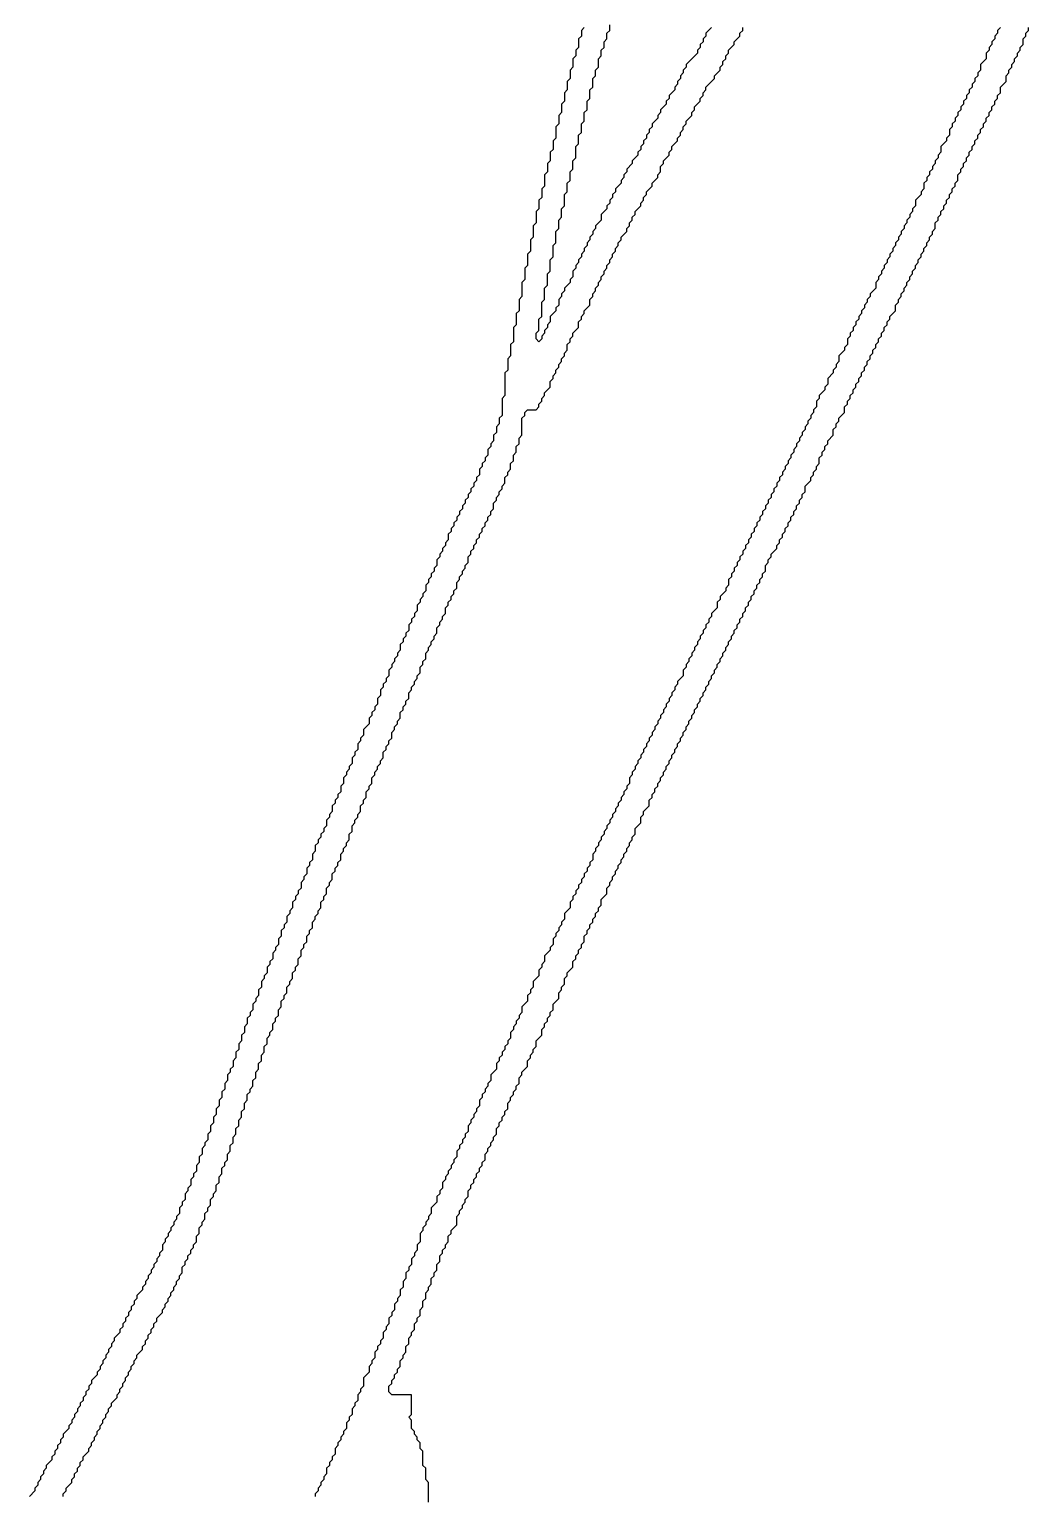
# Model space of a CAD drawing. Header units: metres. Extents: x 0 to 7998, y 2 to 10328.
# Drawn here: x 2626 to 3332, y 3315 to 4351 of the extents above; entities that cross this region are included whole.
import ezdxf

# ---------------------------------------------------------------- set-up
doc = ezdxf.new("R2010")
doc.units = ezdxf.units.M

msp = doc.modelspace()

# ---------------------------------------------------------------- linework, layer by layer
for points in [[(3018, 4352), (3016, 4350), (3016, 4346), (3014, 4344), (3014, 4338), (3012, 4336), (3012, 4332), (3010, 4330), (3010, 4324), (3008, 4322), (3008, 4316), (3006, 4314), (3006, 4308), (3004, 4306), (3004, 4300), (3002, 4298), (3002, 4292), (3000, 4290), (3000, 4284), (2998, 4282), (2998, 4274), (2996, 4272), (2996, 4266), (2994, 4264), (2994, 4258), (2992, 4256), (2992, 4250), (2990, 4248), (2990, 4240), (2988, 4238), (2988, 4232), (2986, 4230), (2986, 4224), (2984, 4222), (2984, 4214), (2982, 4212), (2982, 4204), (2980, 4202), (2980, 4194), (2978, 4192), (2978, 4184), (2976, 4182), (2976, 4174), (2974, 4172), (2974, 4162), (2972, 4160), (2972, 4152), (2970, 4150), (2970, 4142), (2968, 4140), (2968, 4130), (2966, 4128), (2966, 4120), (2964, 4118), (2964, 4110), (2962, 4108), (2962, 4092), (2960, 4090), (2960, 4078), (2958, 4076), (2958, 4072), (2956, 4070), (2956, 4066), (2954, 4064), (2954, 4060), (2952, 4058), (2952, 4056), (2950, 4054), (2950, 4050), (2948, 4048), (2948, 4046), (2946, 4044), (2946, 4042), (2944, 4040), (2944, 4036), (2942, 4034), (2942, 4032), (2940, 4030), (2940, 4028), (2938, 4026), (2938, 4024), (2936, 4022), (2936, 4020), (2934, 4018), (2934, 4016), (2932, 4014), (2932, 4012), (2930, 4010), (2930, 4008), (2928, 4006), (2928, 4004), (2926, 4002), (2926, 4000), (2924, 3998), (2924, 3996), (2922, 3994), (2922, 3990), (2920, 3988), (2920, 3986), (2918, 3984), (2918, 3982), (2916, 3980), (2916, 3978), (2914, 3976), (2914, 3972), (2912, 3970), (2912, 3968), (2910, 3966), (2910, 3964), (2908, 3962), (2908, 3960), (2906, 3958), (2906, 3954), (2904, 3952), (2904, 3950), (2902, 3948), (2902, 3946), (2900, 3944), (2900, 3940), (2898, 3938), (2898, 3936), (2896, 3934), (2896, 3932), (2894, 3930), (2894, 3926), (2892, 3924), (2892, 3922), (2890, 3920), (2890, 3918), (2888, 3916), (2888, 3912), (2886, 3910), (2886, 3908), (2884, 3906), (2884, 3904), (2882, 3902), (2882, 3900), (2880, 3898), (2880, 3894), (2878, 3892), (2878, 3890), (2876, 3888), (2876, 3886), (2874, 3884), (2874, 3880), (2872, 3878), (2872, 3874), (2870, 3872), (2870, 3870), (2868, 3868), (2868, 3866), (2866, 3864), (2866, 3860), (2862, 3856), (2862, 3852), (2860, 3850), (2860, 3848), (2858, 3846), (2858, 3842), (2856, 3840), (2856, 3838), (2854, 3836), (2854, 3832), (2852, 3830), (2852, 3828), (2850, 3826), (2850, 3824), (2848, 3822), (2848, 3818), (2846, 3816), (2846, 3812), (2844, 3810), (2844, 3808), (2842, 3806), (2842, 3804), (2840, 3802), (2840, 3798), (2838, 3796), (2838, 3794), (2836, 3792), (2836, 3788), (2834, 3786), (2834, 3784), (2832, 3782), (2832, 3780), (2830, 3778), (2830, 3776), (2828, 3774), (2828, 3770), (2826, 3768), (2826, 3764), (2824, 3762), (2824, 3760), (2822, 3758), (2822, 3754), (2820, 3752), (2820, 3750), (2818, 3748), (2818, 3744), (2816, 3742), (2816, 3740), (2814, 3738), (2814, 3736), (2812, 3734), (2812, 3730), (2810, 3728), (2810, 3726), (2808, 3724), (2808, 3720), (2806, 3718), (2806, 3716), (2804, 3714), (2804, 3710), (2802, 3708), (2802, 3704), (2800, 3702), (2800, 3700), (2798, 3698), (2798, 3694), (2796, 3692), (2796, 3690), (2794, 3688), (2794, 3684), (2792, 3682), (2792, 3680), (2790, 3678), (2790, 3674), (2788, 3672), (2788, 3668), (2786, 3666), (2786, 3664), (2784, 3662), (2784, 3658), (2782, 3656), (2782, 3654), (2780, 3652), (2780, 3648), (2778, 3646), (2778, 3642), (2776, 3640), (2776, 3636), (2774, 3634), (2774, 3630), (2772, 3628), (2772, 3624), (2770, 3622), (2770, 3618), (2768, 3616), (2768, 3614), (2766, 3612), (2766, 3608), (2764, 3606), (2764, 3602), (2762, 3600), (2762, 3596), (2760, 3594), (2760, 3590), (2758, 3588), (2758, 3584), (2756, 3582), (2756, 3578), (2754, 3576), (2754, 3572), (2752, 3570), (2752, 3566), (2750, 3564), (2750, 3562), (2748, 3560), (2748, 3556), (2746, 3554), (2746, 3550), (2744, 3548), (2744, 3544), (2742, 3542), (2742, 3540), (2740, 3538), (2740, 3534), (2738, 3532), (2738, 3530), (2736, 3528), (2736, 3524), (2734, 3522), (2734, 3520), (2732, 3518), (2732, 3514), (2730, 3512), (2730, 3510), (2728, 3508), (2728, 3506), (2726, 3504), (2726, 3502), (2724, 3500), (2724, 3498), (2722, 3496), (2722, 3494), (2720, 3492), (2720, 3488), (2718, 3486), (2718, 3484), (2716, 3482), (2716, 3480), (2714, 3478), (2714, 3476), (2712, 3474), (2712, 3472), (2710, 3470), (2710, 3468), (2708, 3466), (2708, 3464), (2706, 3462), (2706, 3460), (2702, 3456), (2702, 3454), (2700, 3452), (2700, 3450), (2698, 3448), (2698, 3446), (2696, 3444), (2696, 3442), (2694, 3440), (2694, 3438), (2692, 3436), (2692, 3434), (2690, 3432), (2690, 3430), (2686, 3426), (2686, 3424), (2684, 3422), (2684, 3420), (2682, 3418), (2682, 3416), (2680, 3414), (2680, 3412), (2678, 3410), (2678, 3408), (2676, 3406), (2676, 3404), (2674, 3402), (2674, 3400), (2670, 3396), (2670, 3394), (2668, 3392), (2668, 3390), (2666, 3388), (2666, 3386), (2664, 3384), (2664, 3382), (2662, 3380), (2662, 3378), (2660, 3376), (2660, 3374), (2658, 3372), (2658, 3370), (2656, 3368), (2656, 3366), (2654, 3364), (2654, 3362), (2650, 3358), (2650, 3356), (2648, 3354), (2648, 3352), (2646, 3350), (2646, 3348), (2644, 3346), (2644, 3344), (2642, 3342), (2642, 3340), (2638, 3336), (2638, 3334), (2636, 3332), (2636, 3330), (2634, 3328), (2634, 3326), (2632, 3324), (2632, 3322), (2630, 3320), (2630, 3318), (2626, 3314)], [(2650, 3314), (2650, 3316), (2652, 3318), (2652, 3320), (2656, 3324), (2656, 3326), (2658, 3328), (2658, 3330), (2660, 3332), (2660, 3334), (2662, 3336), (2662, 3338), (2664, 3340), (2664, 3342), (2668, 3346), (2668, 3348), (2670, 3350), (2670, 3352), (2672, 3354), (2672, 3356), (2674, 3358), (2674, 3360), (2676, 3362), (2676, 3364), (2678, 3366), (2678, 3368), (2680, 3370), (2680, 3372), (2682, 3374), (2682, 3376), (2684, 3378), (2684, 3380), (2688, 3384), (2688, 3386), (2690, 3388), (2690, 3390), (2692, 3392), (2692, 3394), (2694, 3396), (2694, 3398), (2696, 3400), (2696, 3402), (2698, 3404), (2698, 3406), (2700, 3408), (2700, 3410), (2702, 3412), (2702, 3414), (2706, 3418), (2706, 3420), (2708, 3422), (2708, 3424), (2710, 3426), (2710, 3428), (2712, 3430), (2712, 3432), (2714, 3434), (2714, 3436), (2716, 3438), (2716, 3440), (2720, 3444), (2720, 3446), (2722, 3448), (2722, 3450), (2724, 3452), (2724, 3454), (2726, 3456), (2726, 3458), (2728, 3460), (2728, 3462), (2730, 3464), (2730, 3466), (2732, 3468), (2732, 3470), (2734, 3472), (2734, 3476), (2736, 3478), (2736, 3480), (2738, 3482), (2738, 3484), (2740, 3486), (2740, 3488), (2742, 3490), (2742, 3492), (2744, 3494), (2744, 3498), (2746, 3500), (2746, 3504), (2748, 3506), (2748, 3508), (2750, 3510), (2750, 3514), (2752, 3516), (2752, 3518), (2754, 3520), (2754, 3524), (2756, 3526), (2756, 3528), (2758, 3530), (2758, 3534), (2760, 3536), (2760, 3540), (2762, 3542), (2762, 3546), (2764, 3548), (2764, 3550), (2766, 3552), (2766, 3556), (2768, 3558), (2768, 3562), (2770, 3564), (2770, 3568), (2772, 3570), (2772, 3574), (2774, 3576), (2774, 3580), (2776, 3582), (2776, 3586), (2778, 3588), (2778, 3592), (2780, 3594), (2780, 3598), (2782, 3600), (2782, 3602), (2784, 3604), (2784, 3608), (2786, 3610), (2786, 3614), (2788, 3616), (2788, 3620), (2790, 3622), (2790, 3626), (2792, 3628), (2792, 3632), (2794, 3634), (2794, 3638), (2796, 3640), (2796, 3642), (2798, 3644), (2798, 3648), (2800, 3650), (2800, 3652), (2802, 3654), (2802, 3658), (2804, 3660), (2804, 3664), (2806, 3666), (2806, 3668), (2808, 3670), (2808, 3674), (2810, 3676), (2810, 3678), (2812, 3680), (2812, 3684), (2814, 3686), (2814, 3688), (2816, 3690), (2816, 3694), (2818, 3696), (2818, 3700), (2820, 3702), (2820, 3704), (2822, 3706), (2822, 3710), (2824, 3712), (2824, 3714), (2826, 3716), (2826, 3720), (2828, 3722), (2828, 3724), (2830, 3726), (2830, 3728), (2832, 3730), (2832, 3734), (2834, 3736), (2834, 3738), (2836, 3740), (2836, 3744), (2838, 3746), (2838, 3748), (2840, 3750), (2840, 3754), (2842, 3756), (2842, 3758), (2844, 3760), (2844, 3762), (2846, 3764), (2846, 3768), (2848, 3770), (2848, 3772), (2850, 3774), (2850, 3776), (2852, 3778), (2852, 3782), (2854, 3784), (2854, 3788), (2856, 3790), (2856, 3792), (2858, 3794), (2858, 3796), (2860, 3798), (2860, 3802), (2862, 3804), (2862, 3806), (2864, 3808), (2864, 3812), (2866, 3814), (2866, 3816), (2868, 3818), (2868, 3822), (2870, 3824), (2870, 3826), (2872, 3828), (2872, 3830), (2874, 3832), (2874, 3834), (2876, 3836), (2876, 3840), (2878, 3842), (2878, 3844), (2880, 3846), (2880, 3848), (2882, 3850), (2882, 3854), (2884, 3856), (2884, 3858), (2886, 3860), (2886, 3862), (2888, 3864), (2888, 3868), (2890, 3870), (2890, 3872), (2892, 3874), (2892, 3876), (2894, 3878), (2894, 3882), (2896, 3884), (2896, 3886), (2898, 3888), (2898, 3890), (2900, 3892), (2900, 3894), (2902, 3896), (2902, 3900), (2904, 3902), (2904, 3904), (2906, 3906), (2906, 3910), (2908, 3912), (2908, 3914), (2910, 3916), (2910, 3918), (2912, 3920), (2912, 3922), (2914, 3924), (2914, 3928), (2916, 3930), (2916, 3932), (2918, 3934), (2918, 3936), (2920, 3938), (2920, 3942), (2922, 3944), (2922, 3946), (2924, 3948), (2924, 3950), (2926, 3952), (2926, 3954), (2928, 3956), (2928, 3960), (2930, 3962), (2930, 3964), (2932, 3966), (2932, 3968), (2934, 3970), (2934, 3972), (2936, 3974), (2936, 3978), (2938, 3980), (2938, 3982), (2940, 3984), (2940, 3986), (2942, 3988), (2942, 3990), (2944, 3992), (2944, 3994), (2946, 3996), (2946, 3998), (2948, 4000), (2948, 4002), (2950, 4004), (2950, 4006), (2952, 4008), (2952, 4010), (2954, 4012), (2954, 4016), (2956, 4018), (2956, 4020), (2958, 4022), (2958, 4024), (2960, 4026), (2960, 4028), (2962, 4030), (2962, 4034), (2964, 4036), (2964, 4038), (2966, 4040), (2966, 4044), (2968, 4046), (2968, 4050), (2970, 4052), (2970, 4056), (2972, 4058), (2972, 4062), (2974, 4064), (2974, 4076), (2976, 4078), (2976, 4080), (2978, 4082), (2984, 4082), (2986, 4084), (2986, 4086), (2988, 4088), (2988, 4090), (2990, 4092), (2990, 4094), (2994, 4098), (2994, 4102), (2996, 4104), (2996, 4106), (2998, 4108), (2998, 4110), (3000, 4112), (3000, 4114), (3002, 4116), (3002, 4118), (3004, 4120), (3004, 4122), (3006, 4124), (3006, 4128), (3008, 4130), (3008, 4132), (3010, 4134), (3010, 4136), (3014, 4140), (3014, 4144), (3016, 4146), (3016, 4148), (3018, 4150), (3018, 4152), (3022, 4156), (3022, 4160), (3024, 4162), (3024, 4164), (3026, 4166), (3026, 4168), (3028, 4170), (3028, 4172), (3030, 4174), (3030, 4176), (3032, 4178), (3032, 4180), (3034, 4182), (3034, 4184), (3036, 4186), (3036, 4188), (3038, 4190), (3038, 4192), (3040, 4194), (3040, 4196), (3042, 4198), (3042, 4200), (3044, 4202), (3044, 4204), (3048, 4208), (3048, 4210), (3050, 4212), (3050, 4214), (3052, 4216), (3052, 4218), (3054, 4220), (3054, 4222), (3058, 4226), (3058, 4228), (3060, 4230), (3060, 4232), (3062, 4234), (3062, 4236), (3066, 4240), (3066, 4242), (3070, 4246), (3070, 4248), (3072, 4250), (3072, 4254), (3074, 4256), (3074, 4258), (3078, 4262), (3078, 4264), (3080, 4266), (3080, 4268), (3084, 4272), (3084, 4274), (3086, 4276), (3086, 4278), (3088, 4280), (3088, 4282), (3090, 4284), (3090, 4286), (3094, 4290), (3094, 4292), (3096, 4294), (3096, 4296), (3100, 4300), (3100, 4302), (3102, 4304), (3102, 4306), (3104, 4308), (3104, 4310), (3110, 4316), (3110, 4318), (3114, 4322), (3114, 4324), (3116, 4326), (3116, 4328), (3118, 4330), (3118, 4332), (3120, 4334), (3120, 4336), (3124, 4340), (3124, 4342), (3128, 4346), (3128, 4348), (3130, 4350), (3130, 4352)], [(3312, 4352), (3310, 4350), (3310, 4348), (3308, 4346), (3308, 4344), (3306, 4342), (3306, 4340), (3304, 4338), (3304, 4336), (3302, 4334), (3302, 4330), (3298, 4326), (3298, 4322), (3296, 4320), (3296, 4318), (3294, 4316), (3294, 4314), (3292, 4312), (3292, 4310), (3290, 4308), (3290, 4306), (3288, 4304), (3288, 4302), (3286, 4300), (3286, 4298), (3284, 4296), (3284, 4294), (3282, 4292), (3282, 4290), (3280, 4288), (3280, 4286), (3278, 4284), (3278, 4282), (3276, 4280), (3276, 4276), (3274, 4274), (3274, 4272), (3270, 4268), (3270, 4264), (3268, 4262), (3268, 4260), (3266, 4258), (3266, 4256), (3264, 4254), (3264, 4252), (3262, 4250), (3262, 4248), (3260, 4246), (3260, 4244), (3258, 4242), (3258, 4238), (3256, 4236), (3256, 4234), (3252, 4230), (3252, 4226), (3250, 4224), (3250, 4222), (3248, 4220), (3248, 4218), (3246, 4216), (3246, 4214), (3244, 4212), (3244, 4210), (3242, 4208), (3242, 4206), (3240, 4204), (3240, 4202), (3238, 4200), (3238, 4198), (3236, 4196), (3236, 4194), (3234, 4192), (3234, 4190), (3232, 4188), (3232, 4186), (3230, 4184), (3230, 4182), (3228, 4180), (3228, 4178), (3226, 4176), (3226, 4174), (3224, 4172), (3224, 4168), (3220, 4164), (3220, 4162), (3218, 4160), (3218, 4158), (3216, 4156), (3216, 4154), (3214, 4152), (3214, 4150), (3212, 4148), (3212, 4146), (3210, 4144), (3210, 4142), (3208, 4140), (3208, 4138), (3206, 4136), (3206, 4134), (3204, 4132), (3204, 4128), (3202, 4126), (3202, 4124), (3198, 4120), (3198, 4116), (3196, 4114), (3196, 4112), (3194, 4110), (3194, 4108), (3190, 4104), (3190, 4100), (3188, 4098), (3188, 4096), (3184, 4092), (3184, 4090), (3182, 4088), (3182, 4084), (3180, 4082), (3180, 4080), (3178, 4078), (3178, 4076), (3176, 4074), (3176, 4072), (3174, 4070), (3174, 4068), (3172, 4066), (3172, 4064), (3170, 4062), (3170, 4060), (3168, 4058), (3168, 4056), (3166, 4054), (3166, 4052), (3164, 4050), (3164, 4048), (3162, 4046), (3162, 4044), (3160, 4042), (3160, 4040), (3158, 4038), (3158, 4036), (3156, 4034), (3156, 4032), (3154, 4030), (3154, 4028), (3152, 4026), (3152, 4024), (3150, 4022), (3150, 4020), (3148, 4018), (3148, 4016), (3146, 4014), (3146, 4012), (3144, 4010), (3144, 4008), (3142, 4006), (3142, 4004), (3140, 4002), (3140, 4000), (3138, 3998), (3138, 3996), (3136, 3994), (3136, 3992), (3134, 3990), (3134, 3988), (3132, 3986), (3132, 3984), (3130, 3982), (3130, 3980), (3128, 3978), (3128, 3976), (3126, 3974), (3126, 3972), (3124, 3970), (3124, 3968), (3122, 3966), (3122, 3964), (3120, 3962), (3120, 3958), (3118, 3956), (3118, 3954), (3114, 3950), (3114, 3948), (3112, 3946), (3112, 3942), (3108, 3938), (3108, 3936), (3106, 3934), (3106, 3932), (3104, 3930), (3104, 3928), (3102, 3926), (3102, 3924), (3100, 3922), (3100, 3920), (3098, 3918), (3098, 3916), (3096, 3914), (3096, 3912), (3094, 3910), (3094, 3908), (3092, 3906), (3092, 3904), (3090, 3902), (3090, 3900), (3088, 3898), (3088, 3894), (3084, 3890), (3084, 3888), (3082, 3886), (3082, 3884), (3080, 3882), (3080, 3880), (3078, 3878), (3078, 3876), (3076, 3874), (3076, 3872), (3074, 3870), (3074, 3868), (3072, 3866), (3072, 3864), (3070, 3862), (3070, 3860), (3068, 3858), (3068, 3856), (3066, 3854), (3066, 3852), (3064, 3850), (3064, 3848), (3062, 3846), (3062, 3844), (3060, 3842), (3060, 3840), (3058, 3838), (3058, 3836), (3056, 3834), (3056, 3832), (3054, 3830), (3054, 3828), (3052, 3826), (3052, 3824), (3050, 3822), (3050, 3818), (3048, 3816), (3048, 3814), (3046, 3812), (3046, 3810), (3044, 3808), (3044, 3806), (3042, 3804), (3042, 3802), (3040, 3800), (3040, 3798), (3038, 3796), (3038, 3794), (3036, 3792), (3036, 3790), (3034, 3788), (3034, 3786), (3032, 3784), (3032, 3782), (3030, 3780), (3030, 3778), (3028, 3776), (3028, 3774), (3026, 3772), (3026, 3770), (3024, 3768), (3024, 3764), (3022, 3762), (3022, 3760), (3020, 3758), (3020, 3756), (3018, 3754), (3018, 3752), (3016, 3750), (3016, 3748), (3014, 3746), (3014, 3744), (3012, 3742), (3012, 3740), (3010, 3738), (3010, 3736), (3008, 3734), (3008, 3730), (3004, 3726), (3004, 3722), (3002, 3720), (3002, 3718), (3000, 3716), (3000, 3714), (2998, 3712), (2998, 3710), (2996, 3708), (2996, 3704), (2994, 3702), (2994, 3700), (2990, 3696), (2990, 3692), (2988, 3690), (2988, 3688), (2986, 3686), (2986, 3682), (2982, 3678), (2982, 3674), (2980, 3672), (2980, 3670), (2978, 3668), (2978, 3664), (2974, 3660), (2974, 3656), (2972, 3654), (2972, 3652), (2970, 3650), (2970, 3648), (2968, 3646), (2968, 3644), (2966, 3642), (2966, 3638), (2964, 3636), (2964, 3634), (2962, 3632), (2962, 3630), (2960, 3628), (2960, 3626), (2958, 3624), (2958, 3622), (2956, 3620), (2956, 3616), (2952, 3612), (2952, 3608), (2950, 3606), (2950, 3604), (2948, 3602), (2948, 3600), (2946, 3598), (2946, 3596), (2944, 3594), (2944, 3590), (2942, 3588), (2942, 3586), (2940, 3584), (2940, 3582), (2938, 3580), (2938, 3578), (2936, 3576), (2936, 3572), (2934, 3570), (2934, 3568), (2932, 3566), (2932, 3564), (2930, 3562), (2930, 3560), (2928, 3558), (2928, 3554), (2926, 3552), (2926, 3550), (2924, 3548), (2924, 3546), (2922, 3544), (2922, 3542), (2920, 3540), (2920, 3538), (2918, 3536), (2918, 3532), (2916, 3530), (2916, 3528), (2914, 3526), (2914, 3522), (2910, 3518), (2910, 3514), (2908, 3512), (2908, 3510), (2906, 3508), (2906, 3506), (2904, 3504), (2904, 3502), (2902, 3500), (2902, 3494), (2900, 3492), (2900, 3488), (2898, 3486), (2898, 3484), (2896, 3482), (2896, 3478), (2894, 3476), (2894, 3474), (2892, 3472), (2892, 3468), (2890, 3466), (2890, 3462), (2888, 3460), (2888, 3456), (2886, 3454), (2886, 3452), (2884, 3450), (2884, 3446), (2882, 3444), (2882, 3442), (2880, 3440), (2880, 3436), (2878, 3434), (2878, 3432), (2876, 3430), (2876, 3426), (2874, 3424), (2874, 3422), (2872, 3420), (2872, 3418), (2870, 3416), (2870, 3412), (2868, 3410), (2868, 3408), (2866, 3406), (2866, 3402), (2862, 3398), (2862, 3392), (2860, 3390), (2860, 3388), (2858, 3386), (2858, 3382), (2856, 3380), (2856, 3378), (2854, 3376), (2854, 3372), (2852, 3370), (2852, 3368), (2850, 3366), (2850, 3362), (2848, 3360), (2848, 3358), (2846, 3356), (2846, 3354), (2844, 3352), (2844, 3350), (2842, 3348), (2842, 3344), (2840, 3342), (2840, 3340), (2838, 3338), (2838, 3336), (2836, 3334), (2836, 3330), (2834, 3328), (2834, 3326), (2832, 3324), (2832, 3322), (2830, 3320), (2830, 3318), (2828, 3316), (2828, 3314)], [(2908, 3310), (2908, 3324), (2906, 3326), (2906, 3334), (2904, 3336), (2904, 3346), (2902, 3348), (2902, 3352), (2900, 3354), (2900, 3356), (2898, 3358), (2898, 3360), (2896, 3362), (2896, 3368), (2894, 3370), (2896, 3372), (2896, 3386), (2882, 3386), (2880, 3388), (2880, 3392), (2882, 3394), (2882, 3396), (2884, 3398), (2884, 3400), (2886, 3402), (2886, 3404), (2888, 3406), (2888, 3410), (2890, 3412), (2890, 3414), (2892, 3416), (2892, 3420), (2894, 3422), (2894, 3426), (2896, 3428), (2896, 3430), (2898, 3432), (2898, 3436), (2900, 3438), (2900, 3440), (2902, 3442), (2902, 3446), (2904, 3448), (2904, 3452), (2906, 3454), (2906, 3458), (2908, 3460), (2908, 3462), (2910, 3464), (2910, 3468), (2912, 3470), (2912, 3472), (2914, 3474), (2914, 3478), (2916, 3480), (2916, 3484), (2918, 3486), (2918, 3488), (2920, 3490), (2920, 3492), (2922, 3494), (2922, 3498), (2924, 3500), (2924, 3502), (2928, 3506), (2928, 3512), (2930, 3514), (2930, 3516), (2932, 3518), (2932, 3520), (2934, 3522), (2934, 3524), (2936, 3526), (2936, 3530), (2938, 3532), (2938, 3534), (2940, 3536), (2940, 3538), (2942, 3540), (2942, 3542), (2944, 3544), (2944, 3546), (2946, 3548), (2946, 3550), (2948, 3552), (2948, 3556), (2950, 3558), (2950, 3560), (2952, 3562), (2952, 3564), (2954, 3566), (2954, 3568), (2956, 3570), (2956, 3574), (2958, 3576), (2958, 3578), (2960, 3580), (2960, 3582), (2962, 3584), (2962, 3586), (2964, 3588), (2964, 3592), (2966, 3594), (2966, 3596), (2968, 3598), (2968, 3600), (2970, 3602), (2970, 3604), (2972, 3606), (2972, 3610), (2974, 3612), (2974, 3614), (2978, 3618), (2978, 3622), (2980, 3624), (2980, 3626), (2982, 3628), (2982, 3630), (2984, 3632), (2984, 3636), (2988, 3640), (2988, 3644), (2990, 3646), (2990, 3648), (2992, 3650), (2992, 3652), (2994, 3654), (2994, 3656), (2996, 3658), (2996, 3662), (3000, 3666), (3000, 3670), (3002, 3672), (3002, 3674), (3004, 3676), (3004, 3680), (3006, 3682), (3006, 3684), (3010, 3688), (3010, 3692), (3012, 3694), (3012, 3696), (3014, 3698), (3014, 3700), (3016, 3702), (3016, 3704), (3018, 3706), (3018, 3710), (3020, 3712), (3020, 3714), (3022, 3716), (3022, 3718), (3024, 3720), (3024, 3722), (3026, 3724), (3026, 3726), (3028, 3728), (3028, 3730), (3030, 3732), (3030, 3736), (3034, 3740), (3034, 3744), (3036, 3746), (3036, 3748), (3038, 3750), (3038, 3752), (3040, 3754), (3040, 3756), (3042, 3758), (3042, 3760), (3044, 3762), (3044, 3764), (3046, 3766), (3046, 3768), (3048, 3770), (3048, 3772), (3050, 3774), (3050, 3776), (3052, 3778), (3052, 3780), (3054, 3782), (3054, 3786), (3058, 3790), (3058, 3794), (3060, 3796), (3060, 3798), (3064, 3802), (3064, 3806), (3066, 3808), (3066, 3810), (3068, 3812), (3068, 3814), (3070, 3816), (3070, 3818), (3072, 3820), (3072, 3822), (3074, 3824), (3074, 3826), (3076, 3828), (3076, 3830), (3078, 3832), (3078, 3834), (3080, 3836), (3080, 3838), (3082, 3840), (3082, 3842), (3084, 3844), (3084, 3846), (3086, 3848), (3086, 3850), (3088, 3852), (3088, 3854), (3090, 3856), (3090, 3858), (3092, 3860), (3092, 3862), (3094, 3864), (3094, 3866), (3096, 3868), (3096, 3870), (3098, 3872), (3098, 3874), (3100, 3876), (3100, 3878), (3102, 3880), (3102, 3882), (3104, 3884), (3104, 3886), (3106, 3888), (3106, 3890), (3108, 3892), (3108, 3894), (3110, 3896), (3110, 3898), (3112, 3900), (3112, 3902), (3114, 3904), (3114, 3906), (3116, 3908), (3116, 3910), (3118, 3912), (3118, 3914), (3120, 3916), (3120, 3918), (3122, 3920), (3122, 3922), (3124, 3924), (3124, 3926), (3126, 3928), (3126, 3930), (3128, 3932), (3128, 3934), (3130, 3936), (3130, 3938), (3132, 3940), (3132, 3942), (3134, 3944), (3134, 3946), (3136, 3948), (3136, 3950), (3138, 3952), (3138, 3954), (3140, 3956), (3140, 3958), (3142, 3960), (3142, 3962), (3144, 3964), (3144, 3966), (3146, 3968), (3146, 3972), (3148, 3974), (3148, 3976), (3150, 3978), (3150, 3980), (3154, 3984), (3154, 3986), (3156, 3988), (3156, 3990), (3158, 3992), (3158, 3994), (3160, 3996), (3160, 3998), (3162, 4000), (3162, 4002), (3164, 4004), (3164, 4006), (3166, 4008), (3166, 4010), (3168, 4012), (3168, 4014), (3170, 4016), (3170, 4018), (3172, 4020), (3172, 4022), (3174, 4024), (3174, 4028), (3178, 4032), (3178, 4034), (3180, 4036), (3180, 4038), (3182, 4040), (3182, 4042), (3184, 4044), (3184, 4048), (3186, 4050), (3186, 4052), (3188, 4054), (3188, 4056), (3190, 4058), (3190, 4060), (3194, 4064), (3194, 4068), (3196, 4070), (3196, 4072), (3198, 4074), (3198, 4076), (3202, 4080), (3202, 4084), (3204, 4086), (3204, 4088), (3206, 4090), (3206, 4092), (3208, 4094), (3208, 4096), (3210, 4098), (3210, 4100), (3212, 4102), (3212, 4104), (3214, 4106), (3214, 4108), (3216, 4110), (3216, 4112), (3218, 4114), (3218, 4116), (3220, 4118), (3220, 4120), (3222, 4122), (3222, 4124), (3224, 4126), (3224, 4128), (3226, 4130), (3226, 4132), (3228, 4134), (3228, 4136), (3230, 4138), (3230, 4140), (3232, 4142), (3232, 4144), (3234, 4146), (3234, 4148), (3238, 4152), (3238, 4156), (3240, 4158), (3240, 4160), (3242, 4162), (3242, 4164), (3244, 4166), (3244, 4168), (3246, 4170), (3246, 4172), (3248, 4174), (3248, 4176), (3250, 4178), (3250, 4180), (3252, 4182), (3252, 4184), (3254, 4186), (3254, 4188), (3256, 4190), (3256, 4192), (3258, 4194), (3258, 4196), (3260, 4198), (3260, 4200), (3262, 4202), (3262, 4204), (3264, 4206), (3264, 4208), (3266, 4210), (3266, 4214), (3268, 4216), (3268, 4218), (3270, 4220), (3270, 4222), (3272, 4224), (3272, 4226), (3274, 4228), (3274, 4230), (3276, 4232), (3276, 4234), (3278, 4236), (3278, 4238), (3280, 4240), (3280, 4242), (3282, 4244), (3282, 4248), (3284, 4250), (3284, 4252), (3286, 4254), (3286, 4256), (3288, 4258), (3288, 4260), (3290, 4262), (3290, 4264), (3292, 4266), (3292, 4268), (3294, 4270), (3294, 4272), (3296, 4274), (3296, 4276), (3298, 4278), (3298, 4280), (3300, 4282), (3300, 4284), (3302, 4286), (3302, 4288), (3304, 4290), (3304, 4292), (3306, 4294), (3306, 4296), (3308, 4298), (3308, 4300), (3310, 4302), (3310, 4304), (3312, 4306), (3312, 4310), (3316, 4314), (3316, 4318), (3318, 4320), (3318, 4322), (3320, 4324), (3320, 4326), (3322, 4328), (3322, 4330), (3324, 4332), (3324, 4334), (3326, 4336), (3326, 4338), (3328, 4340), (3328, 4344), (3330, 4346), (3330, 4348), (3332, 4350), (3332, 4352)], [(3108, 4352), (3104, 4348), (3104, 4346), (3102, 4344), (3102, 4342), (3100, 4340), (3100, 4338), (3098, 4336), (3098, 4334), (3090, 4326), (3090, 4324), (3088, 4322), (3088, 4320), (3086, 4318), (3086, 4316), (3084, 4314), (3084, 4312), (3082, 4310), (3082, 4308), (3078, 4304), (3078, 4302), (3076, 4300), (3076, 4298), (3072, 4294), (3072, 4292), (3070, 4290), (3070, 4288), (3066, 4284), (3066, 4282), (3064, 4280), (3064, 4278), (3062, 4276), (3062, 4274), (3060, 4272), (3060, 4270), (3058, 4268), (3058, 4266), (3056, 4264), (3056, 4262), (3052, 4258), (3052, 4256), (3048, 4252), (3048, 4250), (3046, 4248), (3046, 4246), (3044, 4244), (3044, 4242), (3040, 4238), (3040, 4236), (3038, 4234), (3038, 4232), (3036, 4230), (3036, 4228), (3034, 4226), (3034, 4224), (3030, 4220), (3030, 4216), (3026, 4212), (3026, 4210), (3024, 4208), (3024, 4206), (3022, 4204), (3022, 4202), (3020, 4200), (3020, 4198), (3018, 4196), (3018, 4194), (3016, 4192), (3016, 4190), (3014, 4188), (3014, 4186), (3012, 4184), (3012, 4182), (3010, 4180), (3010, 4176), (3008, 4174), (3008, 4172), (3004, 4168), (3004, 4166), (3002, 4164), (3002, 4162), (3000, 4160), (3000, 4156), (2998, 4154), (2998, 4152), (2994, 4148), (2994, 4144), (2992, 4142), (2992, 4140), (2990, 4138), (2990, 4136), (2988, 4134), (2988, 4132), (2986, 4130), (2984, 4132), (2984, 4136), (2986, 4138), (2986, 4146), (2988, 4148), (2988, 4158), (2990, 4160), (2990, 4168), (2992, 4170), (2992, 4178), (2994, 4180), (2994, 4188), (2996, 4190), (2996, 4198), (2998, 4200), (2998, 4208), (3000, 4210), (3000, 4216), (3002, 4218), (3002, 4224), (3004, 4226), (3004, 4234), (3006, 4236), (3006, 4242), (3008, 4244), (3008, 4250), (3010, 4252), (3010, 4258), (3012, 4260), (3012, 4268), (3014, 4270), (3014, 4276), (3016, 4278), (3016, 4284), (3018, 4286), (3018, 4292), (3020, 4294), (3020, 4300), (3022, 4302), (3022, 4308), (3024, 4310), (3024, 4316), (3026, 4318), (3026, 4322), (3028, 4324), (3028, 4330), (3030, 4332), (3030, 4336), (3032, 4338), (3032, 4342), (3034, 4344), (3034, 4348), (3036, 4350), (3036, 4354)]]:
    msp.add_lwpolyline(points)

doc.saveas('drawing.dxf')
